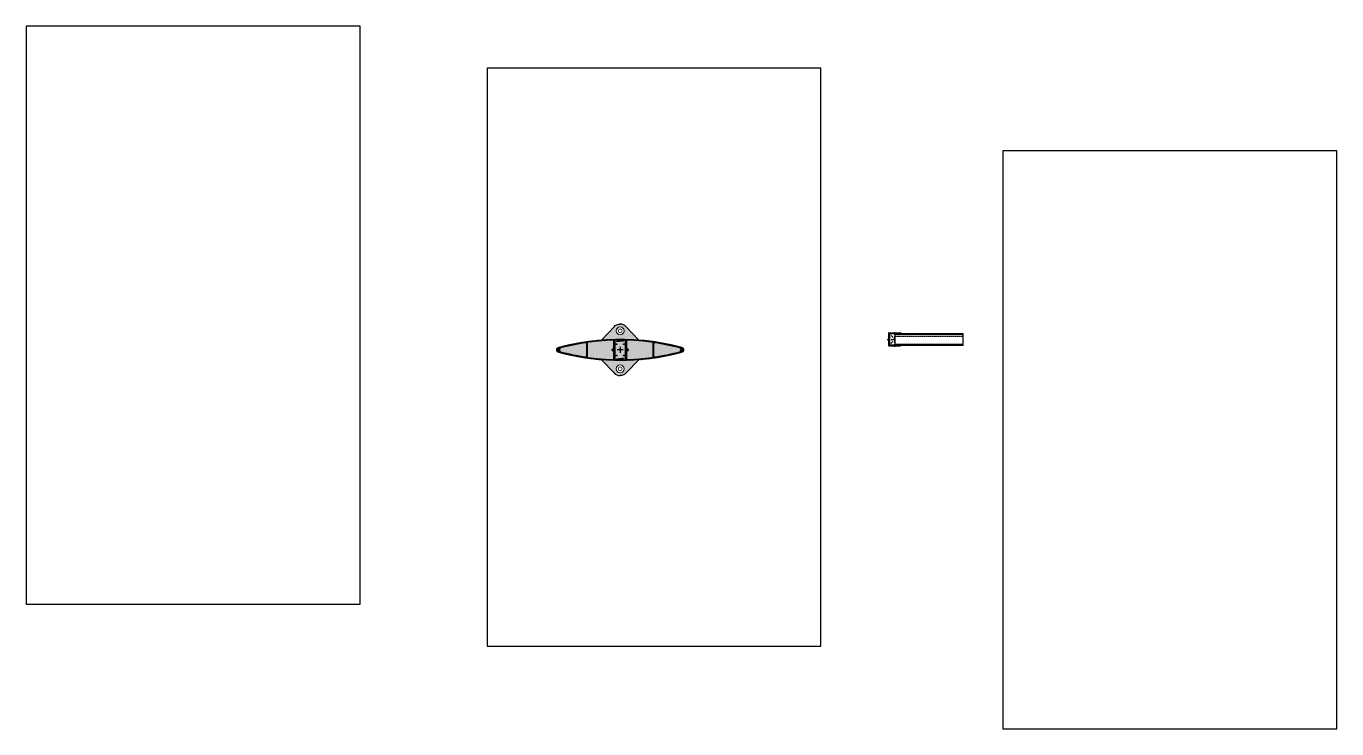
# Model space of a CAD drawing. Header units: millimetres. Extents: x -244126 to 368105, y -173968 to 259060.
# Drawn here: x 15022 to 18120, y 44994 to 46656 of the extents above; entities that cross this region are included whole.
import ezdxf

# ---------------------------------------------------------------- set-up
doc = ezdxf.new("R2010")
doc.units = ezdxf.units.MM
doc.header["$MEASUREMENT"] = 0
doc.linetypes.add('005_GG_TA_LINE', pattern=[13.75, 5, -1.25, 1.25, -1.25, 5])
doc.linetypes.add('HIDDEN', pattern=[9.524999999999999, 6.35, -3.175])
for name, color, linetype in [('000 - H A T C H', 8, 'Continuous'), ('000 - H I D D E N', 7, 'Continuous'), ('000 - WIPEOUT', 250, 'Continuous'), ('001 - ASCESSORIES', 1, 'Continuous'), ('A03_SUN LOUVER', 7, 'Continuous'), ('A04_TUBE SERIES', 7, 'Continuous')]:
    doc.layers.add(name, color=color, linetype=linetype)

# ---------------------------------------------------------------- blocks, each defined once
blk = doc.blocks.new('*U2898')
at = {"color": 3}
blk.add_lwpolyline([(-346.2246086394298, -677.1902596476721), (442.9019535189509, -677.1902596476721), (442.9019535189509, 689.6170396128), (-346.2246086394298, 689.6170396128)], close=True, dxfattribs=at)
blk = doc.blocks.new('000 - ASSCESSORIES_FAMELINE_AL.END_CAP_FOR_AF_300_TOP_VIEW_PART_1_of_4')
at = {"layer": '000 - H A T C H'}
h = blk.add_hatch(color=250, dxfattribs=at)
edge = h.paths.add_edge_path()
edge.add_line((44.26472835011374, 23.25153372617945), (14.52266582313227, 54.66245292382609))
edge.add_arc((-0.3262194707072616, 40.44413862827247), 20.55844974400425, 43.75724557493645, 89.09079801459133)
edge.add_line((0, 61), (0, 54.39999996224135))
edge.add_arc((0, 44.99999996876431), 9.399999993477032, -90, 90, ccw=False)
edge.add_line((0, 35.59999997528728), (0, 0))
edge.add_line((0, 0), (150, 0))
edge.add_arc((143.9253125867756, -0.05756107502707097), 6.074960118860481, 0.5428934427453079, 74.97374580631451)
edge.add_arc((5.427125415735645e-11, -536.1842101542244), 561.1842101368545, 74.97302848763162, 85.47596078445538)
at = {"layer": '001 - ASCESSORIES', "color": 0}
blk.add_lwpolyline([(150, 0, 0.3340455848577997), (145.5562401227216, 5.794662744228845, 0.04588564638147995), (44.26472835011373, 23.25153372617933), (14.52266582313314, 54.66245292382519, 0.2004257880829333), (0, 61)], format="xyb", dxfattribs=at)
at = {"layer": '001 - ASCESSORIES', "color": 8, "linetype": 'Continuous', "lineweight": 15}
for radius in [9.399999993477033, 4.499999996877314]:
    blk.add_arc((0, 44.99999996876431), radius, 270, 90, dxfattribs=at)
blk = doc.blocks.new('000 - ASSCESSORIES_FAMELINE_AL.END_CAP_FOR_AF_300_TOP_VIEW')
at = {"layer": '001 - ASCESSORIES', "color": 0}
blk.add_point((0, 0), dxfattribs=at)
at = {"layer": '001 - ASCESSORIES', "color": 0, "xscale": -1}
blk.add_blockref('000 - ASSCESSORIES_FAMELINE_AL.END_CAP_FOR_AF_300_TOP_VIEW_PART_1_of_4', (0, 0), dxfattribs=at)
at = {"layer": '001 - ASCESSORIES', "color": 0}
blk.add_blockref('000 - ASSCESSORIES_FAMELINE_AL.END_CAP_FOR_AF_300_TOP_VIEW_PART_1_of_4', (0, 0), dxfattribs=at)
at = {"layer": '001 - ASCESSORIES', "color": 0, "rotation": 180}
blk.add_blockref('000 - ASSCESSORIES_FAMELINE_AL.END_CAP_FOR_AF_300_TOP_VIEW_PART_1_of_4', (0, 0), dxfattribs=at)
at = {"layer": '001 - ASCESSORIES', "color": 0, "xscale": -1, "rotation": 180}
blk.add_blockref('000 - ASSCESSORIES_FAMELINE_AL.END_CAP_FOR_AF_300_TOP_VIEW_PART_1_of_4', (0, 0), dxfattribs=at)
blk = doc.blocks.new('000 - FAMELINE_AL.SUN_LV_AF_300_CUT_VIEW_PART_1_of_2')
at = {"layer": '000 - H A T C H'}
h = blk.add_hatch(dxfattribs=at)
h.set_pattern_fill('ANSI32', color=256, scale=0.1)
h.set_pattern_definition([(45, (1e-07, 0), (-0.6735192090801867, 0.6735192090801867), []), (45, (0.4490130999976489, 0), (-0.6735192090801867, 0.6735192090801867), [])])
edge = h.paths.add_edge_path()
edge.add_line((-12.69999989999709, -14.5), (-12.69999989999709, -22.96252179788644))
edge.add_arc((-12.39999989999619, -22.96252179788514), 0.3000000000009049, 180.0000000002476, 268.729579930849)
edge.add_arc((1.010724819394682e-07, 536.1842102674107), 559.5842103790587, 268.7295799305708, 269.2112908458474)
edge.add_arc((-7.700000101717837, -23.14700182279376), 0.1999999999846368, 269.2112906221153, 359.9999998045877)
edge.add_line((-7.500000101733201, -23.14700182347588), (-7.500000101733201, -21.33554905166602))
edge.add_arc((-7.300000101733083, -21.33554905166629), 0.2000000000001174, 94.99999999989979, 179.9999999999227, ccw=False)
edge.add_line((-7.317431250282277, -21.13631011204779), (6.384361544324896, -19.93755857253745))
edge.add_line((6.384361544324896, -19.93755857253745), (7.573502437872924, -19.93755857253745))
edge.add_arc((7.573502437872773, -20.13755857254167), 0.2000000000042164, 40.29714280170782, 89.99999999995669, ccw=False)
edge.add_arc((6.963341971657395, -20.65495996967756), 1.000000000185679, -102.31057074687902, 40.29714279829642, ccw=False)
edge.add_line((6.750131329593535, -21.63196622476607), (6.463341971552985, -21.13523248556703))
edge.add_line((6.463341971552985, -21.13523248556703), (-5.413028147479815, -22.17428023481989))
edge.add_arc((-5.40000010173248, -22.77413877649765), 0.599999999999801, 91.24418450716492, 271.0070075805223)
edge.add_line((-5.389455285913606, -23.37404610839076), (-0.6000001017317453, -23.80000011160882))
edge.add_arc((-0.6000001017549951, -24.40000011161049), 0.6000000000016641, -91.93687809869272, 89.99999999777981, ccw=False)
edge.add_arc((1.0000535155541e-07, 536.1842102123957), 561.1842103240335, 254.9671165591227, 269.93667071991433, ccw=False)
edge.add_arc((-143.9999998996585, -4.263800388132184e-12), 6.000000100977642, 105.0328834441222, 254.9671165619929, ccw=False)
edge.add_arc((1.003206904215403e-07, -536.1842102147752), 561.1842103264052, 90.0306457604641, 105.03288344091101, ccw=False)
edge.add_arc((-0.2999996984743082, 24.69991988105383), 0.3000000002147847, 4.1291173147328664e-08, 90.03064580192978, ccw=False)
edge.add_line((3.017404767684638e-07, 24.69991988127003), (3.017404767684638e-07, 24.20157889305665))
edge.add_arc((0.6000003017390402, 24.20157889305504), 0.5999999999985635, 179.9999999998463, 264.9177257110026)
edge.add_line((0.5468486145102022, 23.60393778156504), (4.182792874234258, 23.28057218916365))
edge.add_arc((4.137739819342601, 22.77399263906934), 0.5085790187658414, -85.0000000003829, 84.91772571131582, ccw=False)
edge.add_line((4.182065401465628, 22.26734891701381), (-6.163450113767646, 21.36223359109863))
edge.add_arc((-6.189596836592891, 21.66109200052944), 0.3000000000033566, 210.0000000003152, 275.0000000001255, ccw=False)
edge.add_line((-6.449404457730304, 21.51109200052633), (-7.422896813005388, 23.19723022065227))
edge.add_arc((-7.682704434144409, 23.04723022065147), 0.3000000000035955, 29.9999999997803, 90.78707816440158)
edge.add_arc((9.965100034037278e-08, -536.1842101817648), 559.584210293406, 90.78707816472217, 91.27042006943643)
edge.add_line((-12.40665125846939, 23.26244805454371), (-12.69999989999709, 14.5))
edge.add_arc((-12.399999899996, 14.50000000000182), 0.3000000000010914, 180.0000000003474, 270.0000000003474)
edge.add_line((-12.39999989999418, 14.20000000000073), (-7.799999899995634, 14.20000000000073))
edge.add_arc((-7.799999899996544, 14.10000000000127), 0.0999999999994543, -5.210836206970271e-10, 89.99999999947892, ccw=False)
edge.add_line((-7.699999899997089, 14.10000000000036), (-7.699999899997089, 12.80000000000109))
edge.add_arc((-7.799999899996544, 12.80000000000018), 0.0999999999994543, -89.99999999947892, 5.210836206970271e-10, ccw=False)
edge.add_line((-7.799999899995634, 12.70000000000073), (-12.39999989999418, 12.70000000000073))
edge.add_arc((-12.39999989999573, 12.39999999999936), 0.300000000001365, 89.99999999970484, 179.9999999996004)
edge.add_line((-12.69999989999709, 12.40000000000146), (-12.69999989999709, -12.39999999999964))
edge.add_arc((-12.39999989999509, -12.39999999999873), 0.3000000000020009, 180.0000000001737, 270.0000000001737)
edge.add_line((-12.39999989999418, -12.70000000000073), (-7.799999899995634, -12.69999999999891))
edge.add_arc((-7.799999899996453, -12.79999999999827), 0.09999999999936371, -5.729816621169448e-10, 89.99999999953081, ccw=False)
edge.add_line((-7.699999899997089, -12.79999999999927), (-7.699999899997089, -14.09999999999854))
edge.add_arc((-7.799999899996544, -14.09999999999945), 0.0999999999994543, -89.99999999947892, 5.210836206970271e-10, ccw=False)
edge.add_line((-7.799999899995634, -14.19999999999891), (-12.39999989999418, -14.19999999999891))
edge.add_arc((-12.39999989999509, -14.50000000000091), 0.3000000000020009, 89.9999999998263, 179.9999999998263)
edge = h.paths.add_edge_path(flags=16)
edge.add_arc((-78.03686660911126, 17.62900320166201), 0.3000000000013996, 98.02064417349526, 179.999999999255)
edge.add_line((-78.33686660911266, 17.62900320166591), (-78.33686660915632, -17.62900320165318))
edge.add_arc((-78.03686661012334, -17.62900320249094), 0.2999999990329769, 179.9999998399986, 261.9793556658627)
edge.add_arc((1.011249963767114e-07, 536.1842102251926), 559.5842103368594, 261.9793558258327, 268.4631431674327)
edge.add_arc((-14.9999998999993, -22.89881396002464), 0.3000000000022138, 268.463143167099, 359.9999999997374)
edge.add_line((-14.69999989999709, -22.89881396002602), (-14.69999989999709, -3.162277660168911))
edge.add_arc((-15.69999989999796, -3.162277660167817), 1.000000000000865, 359.9999999999374, 475.3769335251397)
edge.add_arc((-17.19999989999596, -9.003686685105095e-12), 2.499999999989634, 217.8374797629646, 295.3769335252099, ccw=False)
edge.add_arc((-18.93745850881503, -1.349532357017301), 0.299999999996024, 120.0000000009928, 217.8374797640897, ccw=False)
edge.add_line((-19.08745850881754, -1.089724735888012), (-18.91245427895122, -0.9886859966627526))
edge.add_arc((-18.76245427895245, -1.248493617795285), 0.2999999999969645, 38.626926558658226, 120.00000000006489, ccw=False)
edge.add_arc((-17.19999989999382, -2.733837969105814e-12), 1.700000000001968, 218.6269265584073, 501.3730734411999)
edge.add_arc((-18.76245427894987, 1.248493617802246), 0.3000000000027082, 239.9999999999994, 321.373073441406, ccw=False)
edge.add_line((-18.91245427895122, 0.9886859966645716), (-19.08745850881754, 1.089724735888012))
edge.add_arc((-18.93745850881736, 1.349532357021483), 0.299999999998478, 142.1625202368455, 239.9999999997925, ccw=False)
edge.add_arc((-17.19999989999893, 3.502309553482519e-12), 2.499999999997521, 64.62306647480051, 142.1625202369634, ccw=False)
edge.add_arc((-15.69999989999738, 3.162277660168726), 1.00000000000029, 244.6230664748082, 360.0000000000106)
edge.add_line((-14.69999989999709, 3.162277660168911), (-14.69999989999709, 22.89881396002602))
edge.add_arc((-14.9999998999993, 22.89881396002464), 0.3000000000022123, 2.625865944996915e-10, 91.53685683290105)
edge.add_arc((9.979628146083996e-08, -536.1842102099766), 559.5842103216132, 91.53685683247308, 98.02064417407306)
edge = h.paths.add_edge_path(flags=16)
edge.add_arc((-141.9130206551788, -3.965039364096049), 1.110763524366557, 122.0267026727237, 248.7928853530536, ccw=False)
edge.add_arc((-143.4475707621703, -1.260937655902352), 1.999999999982232, 298.212829105697, 320.9152797126032)
edge.add_arc((-142.0503845381477, -2.395781546196623), 0.1999999999997857, 320.9152797125727, 420.0000000002483)
edge.add_line((-141.9503845381485, -2.222576465439488), (-143.7690910978643, -1.172545743605951))
edge.add_arc((-144.9999998999922, -2.909563241174092e-12), 1.699999999999228, 43.60896063099341, 316.39103936936215, ccw=False)
edge.add_line((-143.7690910978716, 1.17254574360777), (-141.9503845381413, 2.22257646543585))
edge.add_arc((-142.0503845381398, 2.395781546197423), 0.200000000003344, 299.9999999989749, 399.0847202856335)
edge.add_arc((-143.447570762173, 1.260937655885139), 2.00000000000531, 39.084720287428, 61.78717089433421)
edge.add_arc((-141.9130206561253, 3.965039364300599), 1.110763524031073, 111.20711469428491, 237.97329737448348, ccw=False)
edge.add_arc((9.747067508669716e-08, -536.1842101997086), 559.5842103111183, 98.2379621871205, 104.73344099622571, ccw=False)
edge.add_arc((-80.13686660911428, 17.32903309062183), 0.3000000000016116, 3.8608050090260804e-10, 98.23796218753728, ccw=False)
edge.add_line((-79.83686660911266, 17.32903309062385), (-79.83686660915632, -17.32903309061476))
edge.add_arc((-80.13686660915397, -17.32903309061443), 0.2999999999976524, 261.7620378129924, 359.9999999999376, ccw=False)
edge.add_arc((9.431794012471073e-08, 536.1842101843636), 559.5842102954743, 255.2665590038648, 261.76203781297, ccw=False)
blk.add_point((-6.410457193851516e-10, -3.274180926382542e-10))
at = {"layer": 'A03_SUN LOUVER', "color": 0}
for points in [[(-12.69999989999709, -14.5), (-12.69999989999709, -22.96252179788644, 0.4077340483819051), (-12.40665125887684, -23.26244805453098, 0.002101863473810399), (-7.702753129867085, -23.34698287397077, 0.4182511765308896), (-7.500000101733201, -23.14700182347588), (-7.500000101733201, -21.33554905166602, -0.3888787318531037), (-7.317431250282277, -21.13631011204779), (6.384361544324896, -19.93755857253745), (7.573502437872924, -19.93755857253745, -0.2203348001535735), (7.726042554385606, -20.00820822327296, -0.7173014346399149), (6.750131329593535, -21.63196622476607), (6.463341971552985, -21.13523248556703), (-5.413028147479815, -22.17428023481989, 0.9979323798598794), (-5.389455285913606, -23.37404610839076), (-0.6000001017317457, -23.80000011160882, -1.017046923230914), (-0.6202791788681109, -24.99965731287921, -0.06541004824665045), (-145.5562401501309, -5.794662845635685, -0.7668711655260156), (-145.5562401507494, 5.794662845461062, -0.06555326848878645), (-0.3001601595104487, 24.99991983835571, -0.4143702306790109), (3.017404767684638e-07, 24.69991988127003), (3.017404767684638e-07, 24.20157889305665, 0.3884655114578036), (0.5468486145102022, 23.60393778156504), (4.182792874234258, 23.28057218916365, -0.915670971886964), (4.182065401465628, 22.26734891701381), (-6.163450113767646, 21.36223359109863, -0.2914734195851912), (-6.449404457730304, 21.51109200052633), (-7.422896813005388, 23.19723022065227, 0.2716334435158138), (-7.686825436162359, 23.34720191489032, 0.002108980039294419), (-12.40665125846939, 23.26244805454371), (-12.69999989999709, 14.5, 0.414213562373095), (-12.39999989999418, 14.20000000000073), (-7.799999899995634, 14.20000000000073, -0.414213562373095), (-7.699999899997089, 14.10000000000036), (-7.699999899997089, 12.80000000000109, -0.414213562373095), (-7.799999899995634, 12.70000000000073), (-12.39999989999418, 12.70000000000073, 0.4142135623725622), (-12.69999989999709, 12.40000000000146), (-12.69999989999709, -12.39999999999964, 0.414213562373095), (-12.39999989999418, -12.70000000000073), (-7.799999899995634, -12.69999999999891, -0.4142135623736278), (-7.699999899997089, -12.79999999999927), (-7.699999899997089, -14.09999999999854, -0.414213562373095), (-7.799999899995634, -14.19999999999891), (-12.39999989999418, -14.19999999999891, 0.414213562373095)], [(-142.314828627569, -5.000580749259825, -0.6174087660379708), (-142.5020745905866, -3.023332898023, 0.09938340767067787), (-141.8951416243661, -2.521875311786062, 0.4614546159246116), (-141.9503845381485, -2.222576465439488), (-143.7690910978643, -1.172545743605951, -2.499611480493453), (-143.7690910978716, 1.17254574360777), (-141.9503845381413, 2.22257646543585, 0.4614546159191981), (-141.8951416243516, 2.521875311784243, 0.09938340767067784), (-142.5020745905793, 3.023332898026638, -0.6174087660371858), (-142.3148286292497, 5.00058074881963, -0.02834946401474949), (-80.17985201719497, 17.62593754443333, -0.4569807975653656), (-79.83686660911266, 17.32903309062385), (-79.83686660915632, -17.32903309061476, -0.4569807975642661), (-80.17985201723135, -17.62593754442241, -0.02834946401474949)], [(-78.0787255773765, 17.92606855941449, 0.3737820138691924), (-78.33686660911266, 17.62900320166591), (-78.33686660915632, -17.62900320165318, 0.3737820138697105), (-78.07872557908635, -17.92606855916711, 0.02829840943868344), (-15.00804589864932, -23.19870604379321, 0.4220919004688908), (-14.69999989999709, -22.89881396002602), (-14.69999989999709, -3.162277660168911, 0.5507604245865321), (-16.12857132856956, -2.258769757261689, -0.3518586728565229), (-19.17438468273834, -1.533559496612725, -0.4548701274340908), (-19.08745850881754, -1.089724735888012), (-18.91245427895122, -0.9886859966627526, -0.3707699816195648), (-18.5280861221116, -1.061219575127325, 2.853402154542438), (-18.52808612210432, 1.061219575130963, -0.3707699816195648), (-18.91245427895122, 0.9886859966645716), (-19.08745850881754, 1.089724735888012, -0.4548701274333012), (-19.17438468274562, 1.533559496614544, -0.3518586728561191), (-16.12857132856956, 2.258769757263508, 0.5507604245865323), (-14.69999989999709, 3.162277660168911), (-14.69999989999709, 22.89881396002602, 0.4220919004688907), (-15.00804589864932, 23.19870604379321, 0.02829840943868338)]]:
    blk.add_lwpolyline(points, format="xyb", close=True, dxfattribs=at)
blk = doc.blocks.new('000 - FAMELINE_AL.SUN_LV_AF_300_CUT_VIEW')
at = {"layer": 'Defpoints', "color": 250}
for p, q in [((6.923684722735746, 0), (-6.923684722735746, 0)), ((0, 6.923684722735746), (0, -6.923684722735746))]:
    blk.add_line(p, q, dxfattribs=at)
at = {"layer": 'A03_SUN LOUVER', "color": 0}
blk.add_blockref('000 - FAMELINE_AL.SUN_LV_AF_300_CUT_VIEW_PART_1_of_2', (-1.000078668766946e-07, 3.274180926382542e-10), dxfattribs=at)
at = {"layer": 'A03_SUN LOUVER', "color": 0, "rotation": 180}
blk.add_blockref('000 - FAMELINE_AL.SUN_LV_AF_300_CUT_VIEW_PART_1_of_2', (1.000078677246014e-07, -3.274180926382419e-10), dxfattribs=at)
blk = doc.blocks.new('*U1653')
at = {"layer": '001 - ASCESSORIES', "color": 0}
blk.add_blockref('000 - ASSCESSORIES_FAMELINE_AL.END_CAP_FOR_AF_300_TOP_VIEW', (0, 0), dxfattribs=at)
at = {"layer": 'A03_SUN LOUVER', "color": 3}
blk.add_blockref('000 - FAMELINE_AL.SUN_LV_AF_300_CUT_VIEW', (7.958078640513122e-13, 0), dxfattribs=at)
blk = doc.blocks.new('000 - DYNAMIC_VIEW_ASSCESSORIES_AL.EXTR._U-PROFILE_26x30x26mm._VS-26_CUT_VIEW')
at = {"layer": '000 - H A T C H', "linetype": '005_GG_TA_LINE'}
h = blk.add_hatch(color=250, dxfattribs=at)
h.dxf.hatch_style = 1
h.paths.add_polyline_path([(-13.5, -15.00000000093132), (12.5, -15.00000000093132), (12.5, -13.77714021701155, 0.2841550929910935), (12.33408854484151, -13.50877430523564), (10.69230878003876, -12.68846199195831, 0.5351845167569164), (9.999999999999996, -13.14999999976943), (10, -13.79999999981373), (-11.49999999965075, -13.79999999981374, -0.4142135623730953), (-12.30000000004657, -12.99999999941792), (-12.30000000004657, -6.300000000404467, -0.267949192034426), (-12.15000000080208, -6.040192380133572, 0.2679491920344237), (-12, -5.780384757164853), (-12, 5.000000000931323), (-12, 5.780384759027514, 0.2679491928662642), (-12.14999999999553, 6.040192379667912, -0.2679491928662641), (-12.30000000004657, 6.300000000404456), (-12.30000000004657, 13.00000000034925, -0.4142135623730951), (-11.50000000058208, 13.79999999981374), (10, 13.79999999981374), (10, 13.14999999977084, 0.580133629213142), (10.75360259619879, 12.71908733728196), (12.33408854591813, 13.50877430763666, 0.2841550927461141), (12.5, 13.77714021794311), (12.5, 15.00000000093132), (-13.5, 15.00000000093132)])
at = {"layer": '000 - H I D D E N'}
h = blk.add_hatch(dxfattribs=at)
h.set_pattern_fill('ANSI32', color=8, scale=3)
h.set_pattern_definition([(45, (0, 0), (-0.7954951288348661, 0.7954951288348661), []), (45, (0.5303300850000028, 0), (-0.7954951288348661, 0.7954951288348661), [])])
h.paths.add_polyline_path([(-13.5, -15.00000000093132), (12.5, -15.00000000093132), (12.5, -13.77714021701155, 0.2841550929910935), (12.33408854484151, -13.50877430523564), (10.69230878003876, -12.68846199195831, 0.5351845167569164), (9.999999999999996, -13.14999999976943), (10, -13.79999999981373), (-11.49999999965075, -13.79999999981374, -0.4142135623730953), (-12.30000000004657, -12.99999999941792), (-12.30000000004657, -6.300000000404467, -0.267949192034426), (-12.15000000080208, -6.040192380133572, 0.2679491920344237), (-12, -5.780384757164853), (-12, 5.000000000931323), (-12, 5.780384759027514, 0.2679491928662642), (-12.14999999999553, 6.040192379667912, -0.2679491928662641), (-12.30000000004657, 6.300000000404456), (-12.30000000004657, 13.00000000034925, -0.4142135623730951), (-11.50000000058208, 13.79999999981374), (10, 13.79999999981374), (10, 13.14999999976948, 0.5351845167568724), (10.69230878003873, 12.68846199195832), (12.3340885459185, 13.50877430763684, 0.2841550927457437), (12.5, 13.77714021794311), (12.5, 15.00000000093132), (-13.5, 15.00000000093132)])
at = {"color": 3}
blk.add_lwpolyline([(-13.5, -15.00000000093132), (12.5, -15.00000000093132), (12.5, -13.77714021701104, 0.2841550929910843), (12.33408854484105, -13.50877430523542), (10.69230878003879, -12.68846199195832, 0.5351845167564137), (10, -13.14999999976862), (10, -13.79999999981374), (-11.49999999965075, -13.79999999981374, -0.4142135623730954), (-12.30000000004657, -12.99999999941792), (-12.30000000004657, -6.300000000403088, -0.2679491920345852), (-12.15000000080073, -6.040192380132794, 0.2679491920345817), (-12, -5.78038475716312), (-12, 5.000000000931323), (-12, 5.780384759025765, 0.2679491928664349), (-12.14999999999418, 6.040192379667133, -0.2679491928664344), (-12.30000000004657, 6.300000000403088), (-12.30000000004657, 13.00000000034925, -0.414213562373095), (-11.50000000058208, 13.79999999981374), (10, 13.79999999981374), (10, 13.14999999976862, 0.5801336292116638), (10.75360259619879, 12.71908733728196), (12.33408854591778, 13.50877430763649, 0.2841550927457886), (12.5, 13.77714021794236), (12.5, 15.00000000093132), (-13.5, 15.00000000093132), (-13.5, -15.00000000093132)], format="xyb", close=True, dxfattribs=at)
at = {"layer": '000 - H I D D E N', "color": 8, "linetype": 'HIDDEN'}
for p, q in [((-17.86114116897593, 0), (17.86114116897591, 0)), ((14.55351355450438, 16.17057061711967), (-14.55351355450438, -16.17057061711967)), ((-14.55351355450438, 16.17057061711967), (14.55351355450438, -16.17057061711967)), ((0, -17.86114116897807), (0, 17.86114116897807))]:
    blk.add_line(p, q, dxfattribs=at)
at = {"layer": '001 - ASCESSORIES', "color": 0, "linetype": '005_GG_TA_LINE'}
blk.add_lwpolyline([(-13.5, -15.00000000093132), (12.5, -15.00000000093132), (12.5, -13.77714021701104, 0.2841550929910843), (12.33408854484105, -13.50877430523542), (10.69230878003879, -12.68846199195832, 0.5351845167564137), (10, -13.14999999976862), (10, -13.79999999981374), (-11.49999999965075, -13.79999999981374, -0.4142135623730954), (-12.30000000004657, -12.99999999941792), (-12.30000000004657, -6.300000000403088, -0.2679491920345852), (-12.15000000080073, -6.040192380132794, 0.2679491920345817), (-12, -5.78038475716312), (-12, 5.000000000931323), (-12, 5.780384759025765, 0.2679491928664349), (-12.14999999999418, 6.040192379667133, -0.2679491928664344), (-12.30000000004657, 6.300000000403088), (-12.30000000004657, 13.00000000034925, -0.414213562373095), (-11.50000000058208, 13.79999999981374), (10, 13.79999999981374), (10, 13.14999999976862, 0.5351845167563244), (10.69230878003873, 12.68846199195832), (12.33408854591778, 13.50877430763649, 0.2841550927457886), (12.5, 13.77714021794236), (12.5, 15.00000000093132), (-13.5, 15.00000000093132), (-13.5, -15.00000000093132)], format="xyb", close=True, dxfattribs=at)
at = {"layer": '001 - ASCESSORIES', "color": 0}
blk.add_lwpolyline([(-12, 5.000000000931323), (-12, -5.780384755693376, -0.2679491924280831), (-12.14999999990687, -6.040192379616201, 0.2679491924280454), (-12.30000000004657, -6.299999999813735), (-12.30000000004657, -12.99999999906868, 0.4142135623730944), (-11.5, -13.79999999981374), (10, -13.79999999981374), (10, -13.14999999944121, -0.5351845165447748), (10.69230878003873, -12.68846199195832), (12.33408854575828, -13.50877430569381, -0.2841550928071127), (12.5, -13.77714021783322), (12.5, -15.00000000093132), (-13.5, -15.00000000093132), (-13.5, 15.00000000093132), (12.5, 15.00000000093132), (12.5, 13.77714021783322, -0.2841550928070454), (12.33408854575828, 13.50877430755645), (10.69230878003873, 12.68846199195832, -0.5351845165446202), (10, 13.14999999944121), (10, 13.79999999981374), (-11.5, 13.79999999981374, 0.4142135623730955), (-12.30000000004657, 13.00000000093132), (-12.30000000004657, 6.299999999813735, 0.2679491924281279), (-12.14999999990687, 6.040192379616201, -0.2679491924281174), (-12, 5.780384759418666), (-12, 0.2999999998137355)], format="xyb", dxfattribs=at)
blk = doc.blocks.new('*U4908')
at = {"layer": '001 - ASCESSORIES', "color": 0}
blk.add_blockref('000 - DYNAMIC_VIEW_ASSCESSORIES_AL.EXTR._U-PROFILE_26x30x26mm._VS-26_CUT_VIEW', (0, 0), dxfattribs=at)
blk.add_wipeout([(-5.684341886080802e-14, -13.500000000931323), (161.59099728443834, -13.500000000931323), (161.59099728443834, 13.500000000929106), (-5.684341886080802e-14, 13.500000000929106)]).dxf.layer = '000 - WIPEOUT'
at = {"layer": '000 - H A T C H'}
h = blk.add_hatch(dxfattribs=at)
h.set_pattern_fill('ANSI32', color=256, scale=0.1)
h.set_pattern_definition([(45, (-5654.664521950524, 1920.127282825211), (-0.6735192090801867, 0.6735192090801867), []), (45, (-5654.215508950524, 1920.127282825211), (-0.6735192090801867, 0.6735192090801867), [])])
h.paths.add_polyline_path([(0, 12.30000000093423), (161.5909972844383, 12.30000000093423), (161.5909972844383, 13.50000000093132), (0, 13.50000000093132)])
h = blk.add_hatch(dxfattribs=at)
h.set_pattern_fill('ANSI32', color=256, scale=0.1)
h.set_pattern_definition([(45, (-5654.664521950524, 1923.127282825211), (-0.6735192090801867, 0.6735192090801867), []), (45, (-5654.215508950524, 1923.127282825211), (-0.6735192090801867, 0.6735192090801867), [])])
h.paths.add_polyline_path([(0, -13.50000000093132), (161.5909972844383, -13.50000000093132), (161.5909972844383, -12.30000000093423), (0, -12.30000000093423)])
at = {"layer": '001 - ASCESSORIES'}
blk.add_lwpolyline([(0, -13.50000000093132), (161.5909972844383, -13.50000000093132), (161.5909972844383, 13.50000000093132), (0, 13.50000000093132)], close=True, dxfattribs=at)
at = {"layer": '001 - ASCESSORIES', "color": 0}
for points in [[(0, 12.30000000093423), (161.5909972844383, 12.30000000093423), (161.5909972844383, 13.50000000093132), (0, 13.50000000093132)], [(0, -13.50000000093132), (161.5909972844383, -13.50000000093132), (161.5909972844383, -12.30000000093423), (0, -12.30000000093423)]]:
    blk.add_lwpolyline(points, close=True, dxfattribs=at)
at = {"layer": '001 - ASCESSORIES', "color": 2, "linetype": 'HIDDEN', "ltscale": 0.1}
blk.add_lwpolyline([(0, 7.500000000931323), (161.5909972844383, 7.500000000931323), (161.5909972844383, 12.30000000093423), (0, 12.30000000093423)], close=True, dxfattribs=at)
blk = doc.blocks.new('A$C635886bd')
at = {"color": 3}
blk.add_lwpolyline([(-520.2816269400646, -255.0408519482589), (268.8449352183161, -255.0408519482589), (268.8449352183161, 1111.766447312213), (-520.2816269400646, 1111.766447312213)], close=True, dxfattribs=at)

msp = doc.modelspace()

# ---------------------------------------------------------------- linework, layer by layer
at = {"color": 3}
msp.add_lwpolyline([(16111.14742958757, 45189.75888861748), (16900.27399174595, 45189.75888861748), (16900.27399174595, 46556.56618787795), (16111.14742958757, 46556.56618787795)], close=True, dxfattribs=at)

# ---------------------------------------------------------------- block references
for name, p in [('A$C635886bd', (15541.83299172002, 45544.27579358031)), ('*U2898', (17676.68479039196, 45671.31640132461)), ('*U1653', (16425.57384395763, 45890.49157133867))]:
    msp.add_blockref(name, p, dxfattribs=at)
at = {"layer": 'A04_TUBE SERIES', "color": 2}
msp.add_blockref('*U4908', (17074.554189652, 45915.10401170302), dxfattribs=at)

doc.saveas('drawing.dxf')
